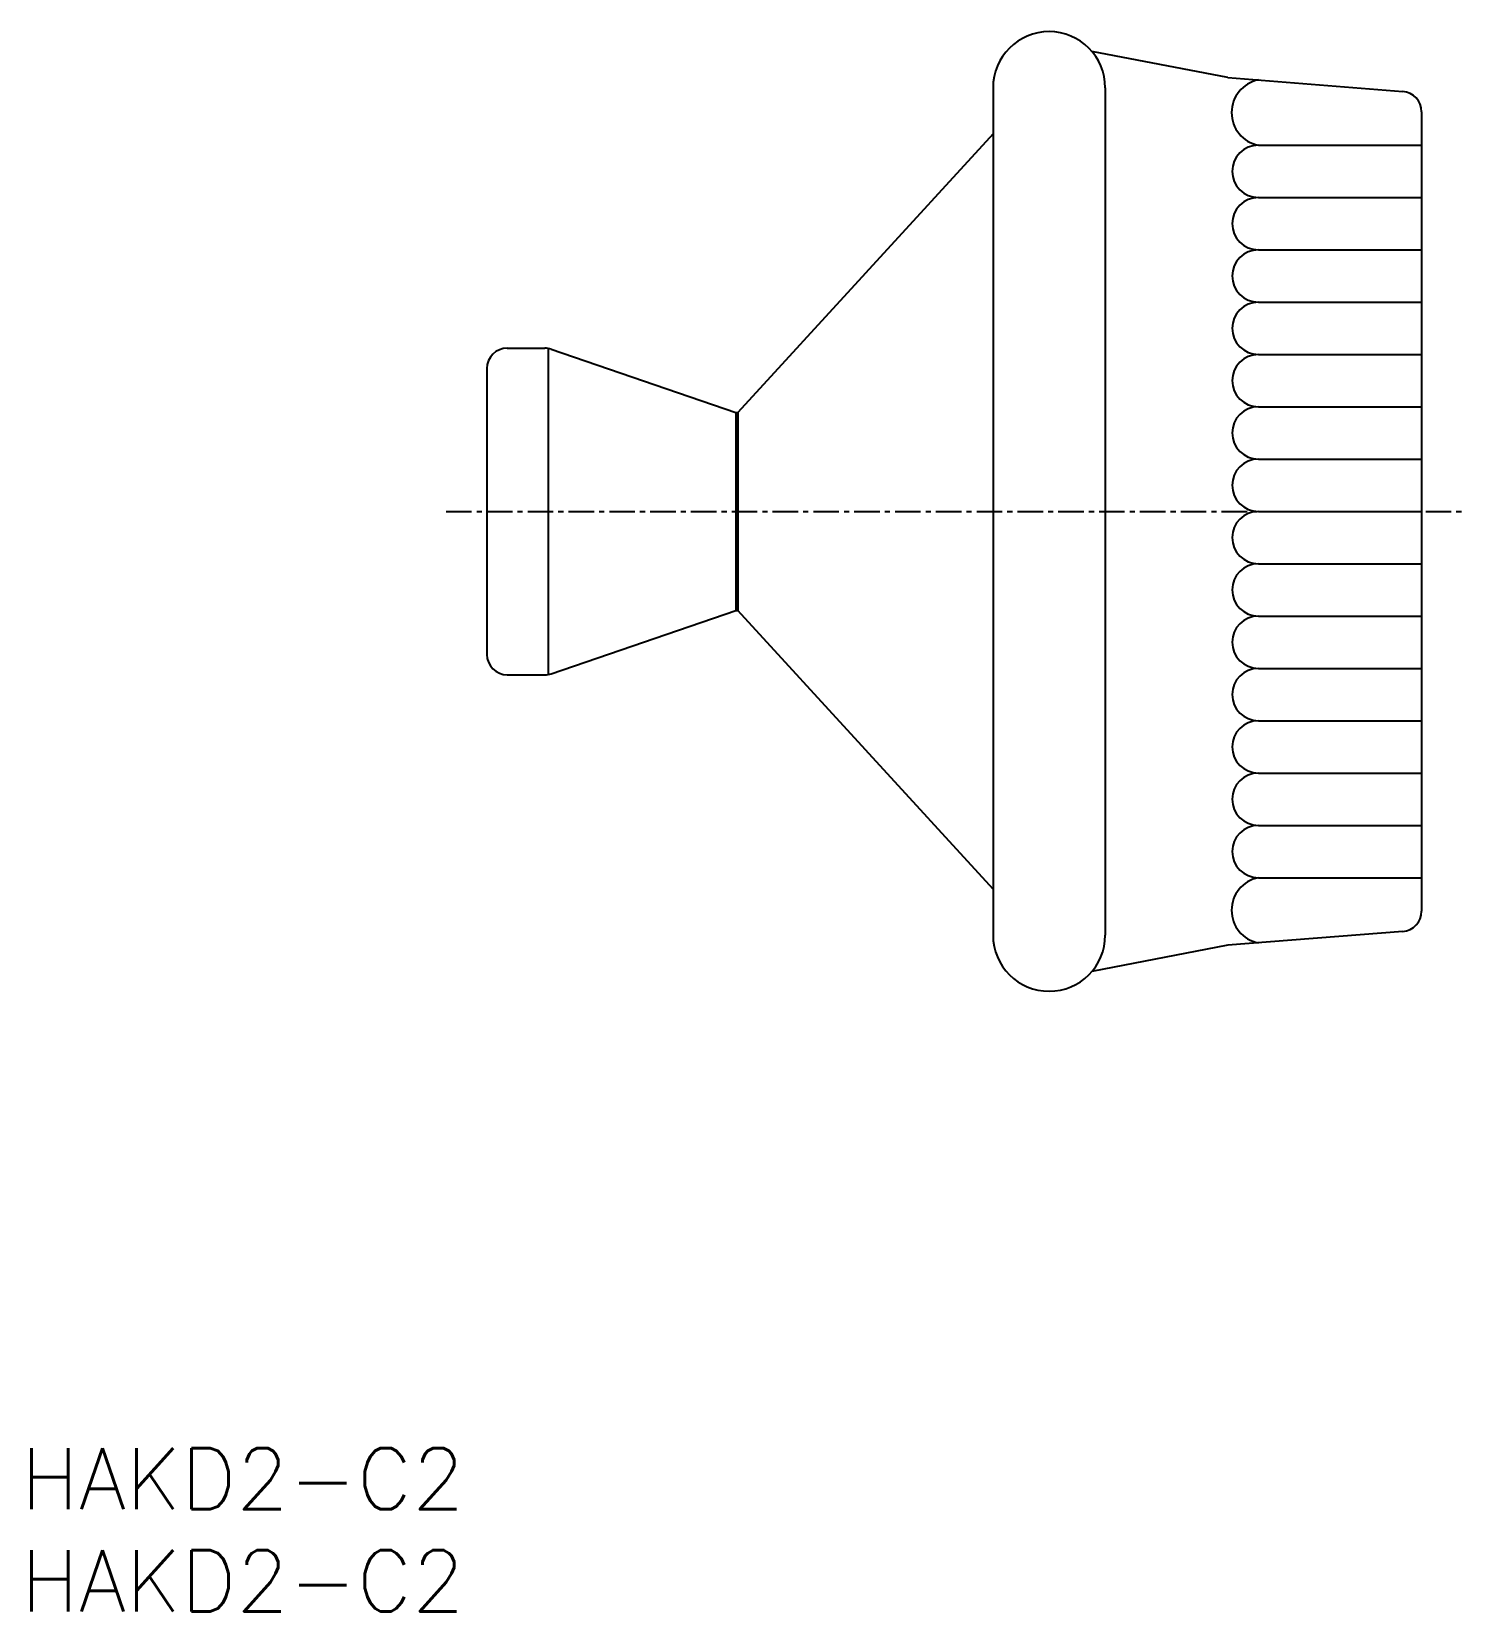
# Model space of a CAD drawing. Extents: x 0.5 to 70.6, y 0 to 77.4.
import ezdxf
from ezdxf.enums import TextEntityAlignment as Align

# ---------------------------------------------------------------- set-up
doc = ezdxf.new("R2010")
doc.units = 0
doc.linetypes.add('CENTER', pattern=[2, 1.25, -0.25, 0.25, -0.25])
doc.layers.get('0').update_dxf_attribs({"linetype": 'CONTINUOUS'})
doc.layers.add('CENTER', color=1, linetype='CENTER')
doc.styles.get("Standard").update_dxf_attribs({"font": 'txt.shx', "bigfont": '@extfont2.shx'})

msp = doc.modelspace()

# ---------------------------------------------------------------- linework, layer by layer
at = {"color": 7, "linetype": 'CONTINUOUS'}
for p, q in [((59.124, 75.122), (52.469, 76.403)), ((59.124, 75.122), (67.703, 74.445)), ((47.624, 74.622), (47.624, 33.122)), ((53.124, 74.622), (53.124, 33.122)), ((68.624, 73.448), (68.624, 34.296)), ((47.624, 72.372), (35.124, 58.722)), ((60.624, 71.81), (68.624, 71.81)), ((60.624, 69.247), (68.624, 69.247)), ((60.624, 66.685), (68.624, 66.685)), ((60.624, 64.122), (68.624, 64.122)), ((23.824, 61.872), (25.657, 61.872)), ((25.824, 61.872), (25.824, 45.872)), ((25.981, 61.818), (35.024, 58.722)), ((60.624, 61.56), (68.624, 61.56)), ((22.824, 60.872), (22.824, 46.872)), ((22.824, 60.872), (22.824, 46.872)), ((22.824, 60.872), (22.824, 46.872)), ((22.824, 60.872), (22.824, 46.872)), ((22.824, 60.872), (22.824, 46.872)), ((22.824, 60.872), (22.824, 46.872)), ((22.824, 60.872), (22.824, 46.872)), ((22.824, 60.872), (22.824, 46.872)), ((60.624, 58.997), (68.624, 58.997)), ((35.024, 58.722), (35.124, 58.722)), ((35.024, 58.722), (35.024, 49.022)), ((35.124, 58.722), (35.124, 49.022)), ((60.624, 56.435), (68.624, 56.435)), ((60.624, 53.872), (68.624, 53.872)), ((60.624, 51.31), (68.624, 51.31)), ((25.981, 45.926), (35.024, 49.022)), ((35.024, 49.022), (35.124, 49.022)), ((47.624, 35.372), (35.124, 49.022)), ((60.624, 48.747), (68.624, 48.747)), ((23.824, 45.872), (25.657, 45.872)), ((60.624, 46.185), (68.624, 46.185)), ((60.624, 43.622), (68.624, 43.622)), ((60.624, 41.06), (68.624, 41.06)), ((60.624, 38.497), (68.624, 38.497)), ((60.624, 35.935), (68.624, 35.935)), ((67.703, 33.299), (59.124, 32.622)), ((59.124, 32.622), (52.469, 31.341))]:
    msp.add_line(p, q, dxfattribs=at)
for centre, radius, start, end in [((50.374, 74.622), 2.75, 0, 180), ((60.94, 73.407), 1.628, 101.18506, 258.81494), ((67.624, 73.448), 1, 0, 85.48601), ((60.624, 70.528), 1.281, 90, 270), ((60.624, 67.966), 1.281, 90, 270), ((60.624, 65.403), 1.281, 90, 270), ((60.624, 62.841), 1.281, 90, 270), ((23.824, 60.872), 1, 90, 180), ((25.657, 60.872), 1, 71.09924, 90), ((60.624, 60.278), 1.281, 90, 270), ((60.624, 57.716), 1.281, 90, 270), ((60.624, 55.153), 1.281, 90, 270), ((60.624, 52.591), 1.281, 90, 270), ((60.624, 50.028), 1.281, 90, 270), ((60.624, 47.466), 1.281, 90, 270), ((23.824, 46.872), 1, 180, 270), ((25.657, 46.872), 1, 270, 288.90076), ((60.624, 44.903), 1.281, 90, 270), ((60.624, 42.341), 1.281, 90, 270), ((60.624, 39.778), 1.281, 90, 270), ((60.624, 37.216), 1.281, 90, 270), ((60.94, 34.337), 1.628, 101.18506, 258.81494), ((67.624, 34.296), 1, 274.51399, 0), ((50.374, 33.122), 2.75, 180, 0)]:
    msp.add_arc(centre, radius, start, end, dxfattribs=at)
at = {"layer": 'CENTER', "color": 1, "linetype": 'CENTER'}
msp.add_line((20.824, 53.872), (70.624, 53.872), dxfattribs=at)

# ---------------------------------------------------------------- texts
at = {"color": 7, "linetype": 'CONTINUOUS'}
for p in [(0, 6.5), (0, 1.5)]:
    msp.add_text('HAKD2-C2', height=3, dxfattribs=at).set_placement(p, align=Align.MIDDLE_LEFT)

doc.saveas('drawing.dxf')
